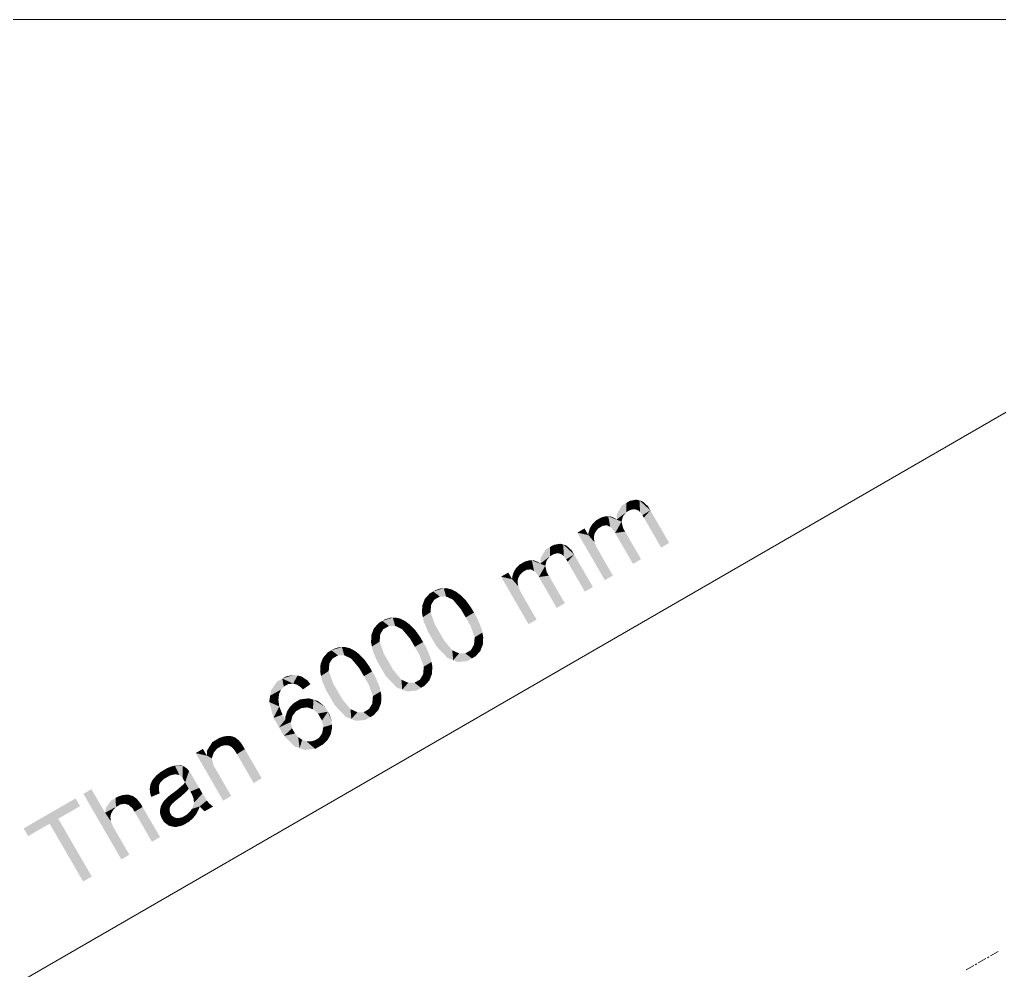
# Model space of a CAD drawing. Header units: millimetres. Extents: x 2 to 579, y 1 to 405.
# Drawn here: x 177.05 to 194.51, y 128.39 to 145.35 of the extents above; entities that cross this region are included whole.
import ezdxf

# ---------------------------------------------------------------- set-up
doc = ezdxf.new("R2010")
doc.units = ezdxf.units.MM
doc.linetypes.add('XKITLINE00', pattern=[0])
doc.layers.add('LinkedObject', color=7, linetype='Continuous', lineweight=0)

# ---------------------------------------------------------------- blocks, each defined once
blk = doc.blocks.new('*A4')
at = {"layer": 'LinkedObject'}
for points in [[(187.864, 136.73), (187.688, 136.431), (187.783, 136.684)], [(187.859, 136.562), (187.688, 136.431), (187.864, 136.73)], [(187.859, 136.562), (187.864, 136.73), (187.903, 136.588)], [(187.927, 136.767), (187.978, 136.615), (187.864, 136.73)], [(187.864, 136.73), (187.978, 136.615), (187.928, 136.602)], [(187.903, 136.588), (187.864, 136.73), (187.928, 136.602)], [(188.098, 136.773), (187.927, 136.767), (188.044, 136.788)], [(188.028, 136.613), (187.927, 136.767), (188.098, 136.773)], [(187.978, 136.615), (187.927, 136.767), (188.003, 136.614)], [(188.003, 136.614), (187.927, 136.767), (188.028, 136.613)], [(188.098, 136.773), (188.071, 136.597), (188.028, 136.613)], [(188.071, 136.597), (188.098, 136.773), (188.088, 136.583)], [(188.088, 136.583), (188.098, 136.773), (188.106, 136.568)], [(188.249, 136.67), (188.098, 136.773), (188.152, 136.758)], [(188.29, 136.597), (188.098, 136.773), (188.249, 136.67)], [(188.149, 136.51), (188.098, 136.773), (188.29, 136.597)], [(188.106, 136.568), (188.098, 136.773), (188.149, 136.51)], [(187.783, 136.684), (187.688, 136.431), (187.695, 136.534)], [(187.802, 136.489), (187.688, 136.431), (187.859, 136.562)], [(188.29, 136.597), (188.174, 136.467), (188.149, 136.51)], [(188.174, 136.467), (188.29, 136.597), (188.483, 135.933)], [(188.483, 135.933), (188.29, 136.597), (188.626, 136.016)], [(187.321, 136.417), (187.373, 136.281), (187.257, 136.354)], [(187.443, 136.322), (187.321, 136.417), (187.363, 136.441)], [(187.373, 136.281), (187.321, 136.417), (187.403, 136.299)], [(187.403, 136.299), (187.321, 136.417), (187.443, 136.322)], [(187.41, 136.468), (187.514, 136.331), (187.363, 136.441)], [(187.363, 136.441), (187.514, 136.331), (187.443, 136.322)], [(187.498, 136.493), (187.514, 136.331), (187.41, 136.468)], [(187.54, 136.491), (187.514, 136.331), (187.498, 136.493)], [(187.54, 136.491), (187.545, 136.317), (187.514, 136.331)], [(187.545, 136.317), (187.54, 136.491), (187.576, 136.303)], [(187.655, 136.459), (187.54, 136.491), (187.581, 136.489)], [(187.688, 136.431), (187.54, 136.491), (187.655, 136.459)], [(187.635, 136.241), (187.54, 136.491), (187.688, 136.431)], [(187.576, 136.303), (187.54, 136.491), (187.635, 136.241)], [(187.635, 136.241), (187.688, 136.431), (187.663, 136.193)], [(187.777, 136.396), (187.663, 136.193), (187.688, 136.431)], [(187.803, 136.284), (187.663, 136.193), (187.777, 136.396)], [(187.789, 136.443), (187.688, 136.431), (187.802, 136.489)], [(187.688, 136.431), (187.789, 136.443), (187.777, 136.396)], [(187.186, 136.155), (186.989, 136.2), (187.117, 136.274)], [(186.989, 136.2), (187.186, 136.155), (187.479, 135.352)], [(187.293, 136.171), (187.186, 136.155), (187.188, 136.198)], [(187.234, 136.316), (187.188, 136.198), (187.212, 136.278)], [(187.326, 136.233), (187.188, 136.198), (187.234, 136.316)], [(187.309, 136.202), (187.188, 136.198), (187.326, 136.233)], [(187.293, 136.171), (187.188, 136.198), (187.309, 136.202)], [(187.257, 136.354), (187.373, 136.281), (187.234, 136.316)], [(187.234, 136.316), (187.373, 136.281), (187.326, 136.233)], [(187.84, 136.218), (187.663, 136.193), (187.803, 136.284)], [(187.663, 136.193), (187.84, 136.218), (187.981, 135.643)], [(187.981, 135.643), (187.84, 136.218), (188.125, 135.726)], [(187.283, 136.103), (187.186, 136.155), (187.293, 136.171)], [(187.335, 135.933), (187.622, 135.435), (187.186, 136.155)], [(187.335, 135.933), (187.186, 136.155), (187.295, 136.028)], [(187.295, 136.028), (187.186, 136.155), (187.289, 136.066)], [(187.289, 136.066), (187.186, 136.155), (187.283, 136.103)], [(187.479, 135.352), (187.186, 136.155), (187.622, 135.435)], [(186.505, 135.945), (186.328, 135.646), (186.424, 135.898)], [(186.499, 135.776), (186.328, 135.646), (186.505, 135.945)], [(186.424, 135.898), (186.328, 135.646), (186.336, 135.749)], [(186.499, 135.776), (186.505, 135.945), (186.544, 135.802)], [(186.568, 135.981), (186.618, 135.83), (186.505, 135.945)], [(186.505, 135.945), (186.618, 135.83), (186.569, 135.816)], [(186.544, 135.802), (186.505, 135.945), (186.569, 135.816)], [(186.739, 135.987), (186.568, 135.981), (186.685, 136.002)], [(186.668, 135.828), (186.568, 135.981), (186.739, 135.987)], [(186.618, 135.83), (186.568, 135.981), (186.643, 135.829)], [(186.643, 135.829), (186.568, 135.981), (186.668, 135.828)], [(186.739, 135.987), (186.711, 135.812), (186.668, 135.828)], [(186.711, 135.812), (186.739, 135.987), (186.729, 135.797)], [(186.729, 135.797), (186.739, 135.987), (186.747, 135.782)], [(186.889, 135.884), (186.739, 135.987), (186.793, 135.972)], [(186.931, 135.811), (186.739, 135.987), (186.889, 135.884)], [(186.79, 135.724), (186.739, 135.987), (186.931, 135.811)], [(186.747, 135.782), (186.739, 135.987), (186.79, 135.724)], [(186.051, 135.682), (186.154, 135.545), (186.004, 135.655)], [(186.139, 135.708), (186.154, 135.545), (186.051, 135.682)], [(186.18, 135.705), (186.154, 135.545), (186.139, 135.708)], [(186.18, 135.705), (186.186, 135.531), (186.154, 135.545)], [(186.186, 135.531), (186.18, 135.705), (186.217, 135.517)], [(186.296, 135.673), (186.18, 135.705), (186.222, 135.703)], [(186.328, 135.646), (186.18, 135.705), (186.296, 135.673)], [(186.276, 135.456), (186.18, 135.705), (186.328, 135.646)], [(186.217, 135.517), (186.18, 135.705), (186.276, 135.456)], [(186.442, 135.704), (186.328, 135.646), (186.499, 135.776)], [(186.43, 135.657), (186.328, 135.646), (186.442, 135.704)], [(186.931, 135.811), (186.815, 135.681), (186.79, 135.724)], [(186.815, 135.681), (186.931, 135.811), (187.123, 135.147)], [(187.123, 135.147), (186.931, 135.811), (187.267, 135.23)], [(185.875, 135.531), (185.829, 135.412), (185.853, 135.493)], [(185.966, 135.447), (185.829, 135.412), (185.875, 135.531)], [(185.897, 135.569), (186.013, 135.495), (185.875, 135.531)], [(185.875, 135.531), (186.013, 135.495), (185.966, 135.447)], [(185.962, 135.631), (186.013, 135.495), (185.897, 135.569)], [(186.083, 135.536), (185.962, 135.631), (186.004, 135.655)], [(186.013, 135.495), (185.962, 135.631), (186.043, 135.513)], [(186.043, 135.513), (185.962, 135.631), (186.083, 135.536)], [(186.004, 135.655), (186.154, 135.545), (186.083, 135.536)], [(186.276, 135.456), (186.328, 135.646), (186.304, 135.408)], [(186.418, 135.61), (186.304, 135.408), (186.328, 135.646)], [(186.443, 135.498), (186.304, 135.408), (186.418, 135.61)], [(186.481, 135.433), (186.304, 135.408), (186.443, 135.498)], [(186.328, 135.646), (186.43, 135.657), (186.418, 135.61)], [(185.827, 135.37), (185.63, 135.414), (185.758, 135.488)], [(185.63, 135.414), (185.827, 135.37), (186.119, 134.567)], [(185.934, 135.386), (185.827, 135.37), (185.829, 135.412)], [(185.923, 135.317), (185.827, 135.37), (185.934, 135.386)], [(185.976, 135.147), (186.263, 134.65), (185.827, 135.37)], [(185.976, 135.147), (185.827, 135.37), (185.936, 135.243)], [(185.936, 135.243), (185.827, 135.37), (185.93, 135.28)], [(185.93, 135.28), (185.827, 135.37), (185.923, 135.317)], [(186.119, 134.567), (185.827, 135.37), (186.263, 134.65)], [(185.95, 135.416), (185.829, 135.412), (185.966, 135.447)], [(185.934, 135.386), (185.829, 135.412), (185.95, 135.416)], [(186.304, 135.408), (186.481, 135.433), (186.622, 134.857)], [(186.622, 134.857), (186.481, 135.433), (186.766, 134.94)], [(184.421, 135.151), (184.439, 135.002), (184.358, 135.114)], [(184.608, 135.208), (184.421, 135.151), (184.562, 135.207)], [(184.65, 135.061), (184.421, 135.151), (184.608, 135.208)], [(184.562, 135.207), (184.421, 135.151), (184.468, 135.178)], [(184.421, 135.151), (184.539, 135.06), (184.489, 135.031)], [(184.539, 135.06), (184.421, 135.151), (184.65, 135.061)], [(184.439, 135.002), (184.421, 135.151), (184.489, 135.031)], [(184.655, 135.21), (184.711, 135.033), (184.608, 135.208)], [(184.608, 135.208), (184.711, 135.033), (184.65, 135.061)], [(184.745, 135.189), (184.711, 135.033), (184.655, 135.21)], [(184.788, 135.167), (184.711, 135.033), (184.745, 135.189)], [(184.788, 135.167), (184.772, 135.005), (184.711, 135.033)], [(184.832, 135.144), (184.772, 135.005), (184.788, 135.167)], [(184.918, 135.078), (184.772, 135.005), (184.832, 135.144)], [(184.272, 135.019), (184.439, 135.002), (184.249, 134.96)], [(184.249, 134.96), (184.439, 135.002), (184.385, 134.915)], [(184.358, 135.114), (184.439, 135.002), (184.272, 135.019)], [(184.961, 135.035), (184.772, 135.005), (184.918, 135.078)], [(184.961, 135.035), (184.916, 134.832), (184.772, 135.005)], [(185.004, 134.991), (184.916, 134.832), (184.961, 135.035)], [(185.097, 134.86), (184.916, 134.832), (185.004, 134.991)], [(184.227, 134.902), (184.379, 134.856), (184.22, 134.768)], [(184.22, 134.768), (184.379, 134.856), (184.236, 134.692)], [(184.385, 134.915), (184.227, 134.902), (184.249, 134.96)], [(184.379, 134.856), (184.227, 134.902), (184.385, 134.915)], [(184.236, 134.692), (184.379, 134.856), (184.373, 134.781)], [(185.097, 134.86), (185, 134.688), (184.916, 134.832)], [(185.147, 134.774), (185, 134.688), (185.097, 134.86)], [(183.514, 134.627), (183.532, 134.478), (183.451, 134.59)], [(183.701, 134.684), (183.514, 134.627), (183.655, 134.682)], [(183.743, 134.537), (183.514, 134.627), (183.701, 134.684)], [(183.655, 134.682), (183.514, 134.627), (183.561, 134.654)], [(183.514, 134.627), (183.632, 134.535), (183.582, 134.506)], [(183.632, 134.535), (183.514, 134.627), (183.743, 134.537)], [(183.532, 134.478), (183.514, 134.627), (183.582, 134.506)], [(183.748, 134.686), (183.804, 134.509), (183.701, 134.684)], [(183.701, 134.684), (183.804, 134.509), (183.743, 134.537)], [(183.838, 134.665), (183.804, 134.509), (183.748, 134.686)], [(183.881, 134.642), (183.804, 134.509), (183.838, 134.665)], [(183.881, 134.642), (183.865, 134.48), (183.804, 134.509)], [(183.925, 134.62), (183.865, 134.48), (183.881, 134.642)], [(184.011, 134.554), (183.865, 134.48), (183.925, 134.62)], [(184.373, 134.781), (184.326, 134.437), (184.236, 134.692)], [(184.236, 134.692), (184.326, 134.437), (184.251, 134.617)], [(184.45, 134.563), (184.326, 134.437), (184.373, 134.781)], [(185.147, 134.774), (185.083, 134.545), (185, 134.688)], [(185.206, 134.671), (185.083, 134.545), (185.147, 134.774)], [(185.083, 134.545), (185.206, 134.671), (185.16, 134.334)], [(185.16, 134.334), (185.206, 134.671), (185.297, 134.417)], [(185.297, 134.417), (185.206, 134.671), (185.281, 134.492)], [(183.365, 134.495), (183.532, 134.478), (183.342, 134.436)], [(183.342, 134.436), (183.532, 134.478), (183.477, 134.39)], [(183.451, 134.59), (183.532, 134.478), (183.365, 134.495)], [(184.054, 134.51), (183.865, 134.48), (184.011, 134.554)], [(184.054, 134.51), (184.009, 134.308), (183.865, 134.48)], [(184.097, 134.467), (184.009, 134.308), (184.054, 134.51)], [(184.19, 134.336), (184.009, 134.308), (184.097, 134.467)], [(184.326, 134.437), (184.45, 134.563), (184.386, 134.334)], [(184.386, 134.334), (184.45, 134.563), (184.533, 134.419)], [(183.32, 134.378), (183.472, 134.332), (183.313, 134.244)], [(183.313, 134.244), (183.472, 134.332), (183.329, 134.168)], [(183.477, 134.39), (183.32, 134.378), (183.342, 134.436)], [(183.472, 134.332), (183.32, 134.378), (183.477, 134.39)], [(183.329, 134.168), (183.472, 134.332), (183.466, 134.257)], [(184.19, 134.336), (184.093, 134.164), (184.009, 134.308)], [(184.24, 134.249), (184.093, 134.164), (184.19, 134.336)], [(184.533, 134.419), (184.481, 134.169), (184.386, 134.334)], [(184.617, 134.275), (184.481, 134.169), (184.533, 134.419)], [(184.617, 134.275), (184.776, 133.925), (184.481, 134.169)], [(184.761, 134.102), (184.776, 133.925), (184.617, 134.275)], [(185.297, 134.417), (185.154, 134.267), (185.16, 134.334)], [(185.312, 134.341), (185.154, 134.267), (185.297, 134.417)], [(185.306, 134.207), (185.154, 134.267), (185.312, 134.341)], [(182.607, 134.102), (182.625, 133.954), (182.544, 134.066)], [(182.794, 134.16), (182.607, 134.102), (182.748, 134.158)], [(182.836, 134.012), (182.607, 134.102), (182.794, 134.16)], [(182.748, 134.158), (182.607, 134.102), (182.654, 134.129)], [(182.607, 134.102), (182.725, 134.011), (182.675, 133.982)], [(182.725, 134.011), (182.607, 134.102), (182.836, 134.012)], [(182.625, 133.954), (182.607, 134.102), (182.675, 133.982)], [(182.841, 134.161), (182.897, 133.984), (182.794, 134.16)], [(182.794, 134.16), (182.897, 133.984), (182.836, 134.012)], [(182.931, 134.141), (182.897, 133.984), (182.841, 134.161)], [(182.974, 134.118), (182.897, 133.984), (182.931, 134.141)], [(182.974, 134.118), (182.958, 133.956), (182.897, 133.984)], [(183.018, 134.096), (182.958, 133.956), (182.974, 134.118)], [(183.104, 134.03), (182.958, 133.956), (183.018, 134.096)], [(183.466, 134.257), (183.419, 133.913), (183.329, 134.168)], [(183.329, 134.168), (183.419, 133.913), (183.344, 134.092)], [(183.543, 134.038), (183.419, 133.913), (183.466, 134.257)], [(184.24, 134.249), (184.176, 134.02), (184.093, 134.164)], [(184.299, 134.147), (184.176, 134.02), (184.24, 134.249)], [(184.176, 134.02), (184.299, 134.147), (184.253, 133.81)], [(184.253, 133.81), (184.299, 134.147), (184.39, 133.893)], [(184.39, 133.893), (184.299, 134.147), (184.374, 133.968)], [(184.481, 134.169), (184.776, 133.925), (184.676, 133.965)], [(184.776, 133.925), (184.761, 134.102), (184.822, 134.074)], [(185.092, 134.104), (185.111, 133.957), (185.043, 134.075)], [(185.283, 134.149), (185.092, 134.104), (185.148, 134.2)], [(185.261, 134.09), (185.092, 134.104), (185.283, 134.149)], [(185.175, 133.994), (185.092, 134.104), (185.261, 134.09)], [(185.111, 133.957), (185.092, 134.104), (185.175, 133.994)], [(185.154, 134.267), (185.306, 134.207), (185.148, 134.2)], [(185.148, 134.2), (185.306, 134.207), (185.283, 134.149)], [(182.458, 133.97), (182.625, 133.954), (182.435, 133.912)], [(182.435, 133.912), (182.625, 133.954), (182.57, 133.866)], [(182.544, 134.066), (182.625, 133.954), (182.458, 133.97)], [(183.147, 133.986), (182.958, 133.956), (183.104, 134.03)], [(183.147, 133.986), (183.102, 133.784), (182.958, 133.956)], [(183.19, 133.943), (183.102, 133.784), (183.147, 133.986)], [(183.283, 133.812), (183.102, 133.784), (183.19, 133.943)], [(183.419, 133.913), (183.543, 134.038), (183.479, 133.81)], [(183.479, 133.81), (183.543, 134.038), (183.626, 133.895)], [(184.883, 134.046), (184.776, 133.925), (184.822, 134.074)], [(184.883, 134.046), (185.111, 133.957), (184.776, 133.925)], [(184.776, 133.925), (185.111, 133.957), (184.859, 133.892)], [(184.859, 133.892), (185.111, 133.957), (185.027, 133.909)], [(184.993, 134.047), (185.111, 133.957), (184.883, 134.046)], [(185.111, 133.957), (184.993, 134.047), (185.043, 134.075)], [(182.413, 133.854), (182.565, 133.807), (182.406, 133.72)], [(182.406, 133.72), (182.565, 133.807), (182.422, 133.644)], [(182.57, 133.866), (182.413, 133.854), (182.435, 133.912)], [(182.565, 133.807), (182.413, 133.854), (182.57, 133.866)], [(182.422, 133.644), (182.565, 133.807), (182.559, 133.733)], [(183.283, 133.812), (183.186, 133.64), (183.102, 133.784)], [(183.333, 133.725), (183.186, 133.64), (183.283, 133.812)], [(183.626, 133.895), (183.574, 133.645), (183.479, 133.81)], [(183.71, 133.75), (183.574, 133.645), (183.626, 133.895)], [(183.71, 133.75), (183.869, 133.401), (183.574, 133.645)], [(183.854, 133.578), (183.869, 133.401), (183.71, 133.75)], [(184.39, 133.893), (184.247, 133.742), (184.253, 133.81)], [(184.405, 133.817), (184.247, 133.742), (184.39, 133.893)], [(184.399, 133.683), (184.247, 133.742), (184.405, 133.817)], [(181.732, 133.597), (181.515, 133.293), (181.64, 133.543)], [(181.758, 133.454), (181.515, 133.293), (181.732, 133.597)], [(181.937, 133.663), (181.732, 133.597), (181.801, 133.637)], [(182.003, 133.65), (181.732, 133.597), (181.937, 133.663)], [(181.924, 133.509), (181.732, 133.597), (182.003, 133.65)], [(181.732, 133.597), (181.835, 133.498), (181.792, 133.474)], [(181.835, 133.498), (181.732, 133.597), (181.924, 133.509)], [(181.758, 133.454), (181.732, 133.597), (181.792, 133.474)], [(181.924, 133.509), (182.003, 133.65), (181.971, 133.495)], [(182.003, 133.65), (182, 133.486), (181.971, 133.495)], [(182, 133.486), (182.003, 133.65), (182.063, 133.44)], [(182.184, 133.561), (182.003, 133.65), (182.07, 133.637)], [(182.063, 133.44), (182.003, 133.65), (182.184, 133.561)], [(182.559, 133.733), (182.512, 133.389), (182.422, 133.644)], [(182.422, 133.644), (182.512, 133.389), (182.437, 133.568)], [(182.636, 133.514), (182.512, 133.389), (182.559, 133.733)], [(183.333, 133.725), (183.269, 133.496), (183.186, 133.64)], [(183.392, 133.622), (183.269, 133.496), (183.333, 133.725)], [(183.269, 133.496), (183.392, 133.622), (183.346, 133.285)], [(183.346, 133.285), (183.392, 133.622), (183.483, 133.368)], [(183.483, 133.368), (183.392, 133.622), (183.467, 133.444)], [(183.574, 133.645), (183.869, 133.401), (183.769, 133.44)], [(183.869, 133.401), (183.854, 133.578), (183.915, 133.55)], [(184.185, 133.58), (184.204, 133.433), (184.136, 133.551)], [(184.376, 133.624), (184.185, 133.58), (184.241, 133.675)], [(184.354, 133.566), (184.185, 133.58), (184.376, 133.624)], [(184.268, 133.47), (184.185, 133.58), (184.354, 133.566)], [(184.204, 133.433), (184.185, 133.58), (184.268, 133.47)], [(184.247, 133.742), (184.399, 133.683), (184.241, 133.675)], [(184.241, 133.675), (184.399, 133.683), (184.376, 133.624)], [(181.64, 133.543), (181.515, 133.293), (181.531, 133.391)], [(181.708, 133.4), (181.515, 133.293), (181.758, 133.454)], [(181.693, 133.365), (181.515, 133.293), (181.708, 133.4)], [(182.063, 133.44), (182.184, 133.561), (182.097, 133.403)], [(182.097, 133.403), (182.184, 133.561), (182.233, 133.498)], [(182.512, 133.389), (182.636, 133.514), (182.572, 133.285)], [(182.572, 133.285), (182.636, 133.514), (182.719, 133.37)], [(183.976, 133.522), (183.869, 133.401), (183.915, 133.55)], [(183.976, 133.522), (184.204, 133.433), (183.869, 133.401)], [(183.869, 133.401), (184.204, 133.433), (183.952, 133.368)], [(183.952, 133.368), (184.204, 133.433), (184.12, 133.384)], [(184.086, 133.523), (184.204, 133.433), (183.976, 133.522)], [(184.204, 133.433), (184.086, 133.523), (184.136, 133.551)], [(181.673, 133.321), (181.497, 133.18), (181.515, 133.293)], [(181.662, 133.218), (181.497, 133.18), (181.673, 133.321)], [(181.515, 133.293), (181.693, 133.365), (181.673, 133.321)], [(182.051, 133.227), (182.175, 133.084), (181.979, 133.186)], [(182.204, 133.245), (182.175, 133.084), (182.051, 133.227)], [(182.285, 133.222), (182.175, 133.084), (182.204, 133.245)], [(182.719, 133.37), (182.667, 133.121), (182.572, 133.285)], [(182.803, 133.226), (182.667, 133.121), (182.719, 133.37)], [(182.803, 133.226), (182.962, 132.876), (182.667, 133.121)], [(182.947, 133.054), (182.962, 132.876), (182.803, 133.226)], [(183.483, 133.368), (183.34, 133.218), (183.346, 133.285)], [(183.498, 133.293), (183.34, 133.218), (183.483, 133.368)], [(183.492, 133.159), (183.34, 133.218), (183.498, 133.293)], [(181.67, 133.16), (181.497, 133.18), (181.662, 133.218)], [(181.677, 133.101), (181.577, 132.897), (181.497, 133.18)], [(181.677, 133.101), (181.497, 133.18), (181.67, 133.16)], [(181.735, 132.954), (181.577, 132.897), (181.677, 133.101)], [(181.844, 133.057), (181.785, 132.866), (181.818, 133.016)], [(181.975, 133.015), (181.785, 132.866), (181.844, 133.057)], [(181.871, 133.098), (182.023, 133.043), (181.844, 133.057)], [(181.844, 133.057), (182.023, 133.043), (181.975, 133.015)], [(181.938, 133.162), (182.023, 133.043), (181.871, 133.098)], [(182.073, 133.071), (181.938, 133.162), (181.979, 133.186)], [(182.023, 133.043), (181.938, 133.162), (182.073, 133.071)], [(181.979, 133.186), (182.175, 133.084), (182.073, 133.071)], [(182.175, 133.084), (182.285, 133.222), (182.227, 133.067)], [(182.285, 133.222), (182.279, 133.051), (182.227, 133.067)], [(182.279, 133.051), (182.285, 133.222), (182.367, 132.974)], [(182.496, 133.091), (182.285, 133.222), (182.366, 133.198)], [(182.544, 133.007), (182.285, 133.222), (182.496, 133.091)], [(182.367, 132.974), (182.285, 133.222), (182.544, 133.007)], [(182.667, 133.121), (182.962, 132.876), (182.862, 132.916)], [(182.962, 132.876), (182.947, 133.054), (183.008, 133.026)], [(183.278, 133.056), (183.297, 132.909), (183.229, 133.027)], [(183.469, 133.1), (183.278, 133.056), (183.334, 133.151)], [(183.447, 133.042), (183.278, 133.056), (183.469, 133.1)], [(183.361, 132.946), (183.278, 133.056), (183.447, 133.042)], [(183.297, 132.909), (183.278, 133.056), (183.361, 132.946)], [(183.34, 133.218), (183.492, 133.159), (183.334, 133.151)], [(183.334, 133.151), (183.492, 133.159), (183.469, 133.1)], [(181.735, 132.954), (181.675, 132.728), (181.577, 132.897)], [(181.785, 132.866), (181.675, 132.728), (181.735, 132.954)], [(181.818, 133.016), (181.785, 132.866), (181.788, 132.921)], [(181.912, 132.932), (181.785, 132.866), (181.975, 133.015)], [(181.899, 132.878), (181.785, 132.866), (181.912, 132.932)], [(181.785, 132.866), (181.899, 132.878), (181.885, 132.823)], [(182.367, 132.974), (182.544, 133.007), (182.402, 132.913)], [(182.544, 133.007), (182.438, 132.85), (182.402, 132.913)], [(182.438, 132.85), (182.544, 133.007), (182.463, 132.732)], [(182.463, 132.732), (182.544, 133.007), (182.615, 132.775)], [(182.611, 132.836), (182.544, 133.007), (182.576, 132.952)], [(182.615, 132.775), (182.544, 133.007), (182.611, 132.836)], [(183.069, 132.998), (182.962, 132.876), (183.008, 133.026)], [(183.069, 132.998), (183.297, 132.909), (182.962, 132.876)], [(182.962, 132.876), (183.297, 132.909), (183.045, 132.844)], [(183.045, 132.844), (183.297, 132.909), (183.213, 132.86)], [(183.179, 132.998), (183.297, 132.909), (183.069, 132.998)], [(183.297, 132.909), (183.179, 132.998), (183.229, 133.027)], [(181.675, 132.728), (181.785, 132.866), (181.885, 132.823)], [(181.885, 132.823), (181.762, 132.576), (181.675, 132.728)], [(181.904, 132.712), (181.762, 132.576), (181.885, 132.823)], [(181.762, 132.576), (181.904, 132.712), (181.937, 132.655)], [(182.615, 132.775), (182.452, 132.676), (182.463, 132.732)], [(182.618, 132.714), (182.452, 132.676), (182.615, 132.775)], [(182.595, 132.604), (182.452, 132.676), (182.618, 132.714)], [(180.613, 132.54), (180.702, 132.409), (180.575, 132.518)], [(180.692, 132.567), (180.702, 132.409), (180.613, 132.54)], [(180.732, 132.571), (180.702, 132.409), (180.692, 132.567)], [(180.702, 132.409), (180.732, 132.571), (180.731, 132.408)], [(180.732, 132.571), (180.76, 132.407), (180.731, 132.408)], [(180.84, 132.568), (180.732, 132.571), (180.772, 132.576)], [(180.869, 132.555), (180.732, 132.571), (180.84, 132.568)], [(180.809, 132.39), (180.732, 132.571), (180.869, 132.555)], [(180.76, 132.407), (180.732, 132.571), (180.809, 132.39)], [(180.869, 132.555), (180.83, 132.373), (180.809, 132.39)], [(180.898, 132.542), (180.83, 132.373), (180.869, 132.555)], [(180.951, 132.501), (180.83, 132.373), (180.898, 132.542)], [(181.958, 132.618), (181.762, 132.576), (181.937, 132.655)], [(181.958, 132.618), (182.04, 132.358), (181.762, 132.576)], [(181.762, 132.576), (182.04, 132.358), (181.945, 132.391)], [(182.015, 132.556), (182.04, 132.358), (181.958, 132.618)], [(182.05, 132.531), (182.04, 132.358), (182.015, 132.556)], [(182.04, 132.358), (182.05, 132.531), (182.086, 132.506)], [(182.384, 132.538), (182.409, 132.396), (182.338, 132.512)], [(182.568, 132.555), (182.384, 132.538), (182.441, 132.621)], [(182.541, 132.506), (182.384, 132.538), (182.568, 132.555)], [(182.461, 132.426), (182.384, 132.538), (182.541, 132.506)], [(182.409, 132.396), (182.384, 132.538), (182.461, 132.426)], [(182.452, 132.676), (182.595, 132.604), (182.441, 132.621)], [(182.441, 132.621), (182.595, 132.604), (182.568, 132.555)], [(180.575, 132.518), (180.393, 132.32), (180.487, 132.467)], [(180.57, 132.35), (180.393, 132.32), (180.575, 132.518)], [(180.508, 132.275), (180.393, 132.32), (180.57, 132.35)], [(180.57, 132.35), (180.575, 132.518), (180.616, 132.376)], [(180.575, 132.518), (180.702, 132.409), (180.645, 132.393)], [(180.616, 132.376), (180.575, 132.518), (180.645, 132.393)], [(180.83, 132.373), (180.951, 132.501), (180.851, 132.356)], [(180.851, 132.356), (180.951, 132.501), (180.975, 132.474)], [(180.975, 132.474), (180.897, 132.295), (180.851, 132.356)], [(180.99, 132.457), (180.897, 132.295), (180.975, 132.474)], [(181.035, 132.389), (180.897, 132.295), (180.99, 132.457)], [(181.035, 132.389), (180.923, 132.251), (180.897, 132.295)], [(181.064, 132.339), (180.923, 132.251), (181.035, 132.389)], [(182.086, 132.506), (182.319, 132.344), (182.04, 132.358)], [(182.04, 132.358), (182.319, 132.344), (182.134, 132.325)], [(182.16, 132.48), (182.319, 132.344), (182.086, 132.506)], [(182.198, 132.479), (182.319, 132.344), (182.16, 132.48)], [(182.236, 132.477), (182.319, 132.344), (182.198, 132.479)], [(182.306, 132.494), (182.409, 132.396), (182.236, 132.477)], [(182.236, 132.477), (182.409, 132.396), (182.319, 132.344)], [(182.409, 132.396), (182.306, 132.494), (182.338, 132.512)], [(180.387, 132.223), (180.188, 132.269), (180.317, 132.344)], [(180.188, 132.269), (180.554, 131.967), (180.677, 131.421)], [(180.554, 131.967), (180.188, 132.269), (180.506, 132.049)], [(180.476, 132.178), (180.188, 132.269), (180.387, 132.223)], [(180.506, 132.049), (180.188, 132.269), (180.476, 132.178)], [(180.393, 132.32), (180.508, 132.275), (180.387, 132.223)], [(180.387, 132.223), (180.508, 132.275), (180.476, 132.178)], [(180.923, 132.251), (181.064, 132.339), (181.221, 131.735)], [(181.221, 131.735), (181.064, 132.339), (181.365, 131.819)], [(179.818, 132.046), (179.627, 131.97), (179.777, 132.039)], [(179.825, 131.893), (179.627, 131.97), (179.818, 132.046)], [(179.777, 132.039), (179.627, 131.97), (179.681, 132.001)], [(179.928, 132.05), (179.818, 132.046), (179.859, 132.053)], [(179.955, 132.039), (179.818, 132.046), (179.928, 132.05)], [(179.825, 131.893), (179.818, 132.046), (179.866, 131.884)], [(179.866, 131.884), (179.818, 132.046), (179.897, 131.878)], [(179.818, 132.046), (179.953, 131.828), (179.897, 131.878)], [(179.955, 132.039), (179.953, 131.828), (179.818, 132.046)], [(179.982, 132.029), (179.953, 131.828), (179.955, 132.039)], [(180.032, 131.993), (179.953, 131.828), (179.982, 132.029)], [(179.452, 131.829), (179.56, 131.748), (179.419, 131.79)], [(179.572, 131.938), (179.452, 131.829), (179.485, 131.868)], [(179.624, 131.809), (179.452, 131.829), (179.572, 131.938)], [(179.56, 131.748), (179.452, 131.829), (179.624, 131.809)], [(179.627, 131.97), (179.729, 131.87), (179.572, 131.938)], [(179.624, 131.809), (179.572, 131.938), (179.675, 131.838)], [(179.675, 131.838), (179.572, 131.938), (179.729, 131.87)], [(179.729, 131.87), (179.627, 131.97), (179.825, 131.893)], [(180.056, 131.968), (179.953, 131.828), (180.032, 131.993)], [(179.953, 131.828), (180.056, 131.968), (180.07, 131.951)], [(179.953, 131.828), (180.07, 131.951), (179.978, 131.784)], [(179.978, 131.784), (180.07, 131.951), (179.98, 131.78)], [(179.98, 131.78), (180.07, 131.951), (179.991, 131.761)], [(179.991, 131.761), (180.07, 131.951), (179.999, 131.746)], [(179.999, 131.746), (180.07, 131.951), (180.064, 131.635)], [(180.112, 131.887), (180.064, 131.635), (180.07, 131.951)], [(180.139, 131.839), (180.064, 131.635), (180.112, 131.887)], [(180.139, 131.839), (180.094, 131.582), (180.064, 131.635)], [(180.25, 131.648), (180.094, 131.582), (180.139, 131.839)], [(180.677, 131.421), (180.554, 131.967), (180.821, 131.504)], [(179.375, 131.67), (179.396, 131.488), (179.369, 131.63)], [(179.546, 131.717), (179.375, 131.67), (179.56, 131.748)], [(179.381, 131.711), (179.56, 131.748), (179.375, 131.67)], [(179.532, 131.685), (179.375, 131.67), (179.546, 131.717)], [(179.532, 131.685), (179.396, 131.488), (179.375, 131.67)], [(179.419, 131.79), (179.56, 131.748), (179.381, 131.711)], [(179.533, 131.602), (179.396, 131.488), (179.532, 131.685)], [(179.966, 131.708), (180.064, 131.635), (179.853, 131.61)], [(179.999, 131.746), (180.064, 131.635), (179.966, 131.708)], [(178.574, 131.205), (178.188, 131.542), (178.331, 131.625)], [(178.188, 131.542), (178.574, 131.205), (178.863, 130.373)], [(178.806, 131.495), (178.923, 131.365), (178.759, 131.468)], [(178.898, 131.524), (178.923, 131.365), (178.806, 131.495)], [(178.944, 131.525), (178.923, 131.365), (178.898, 131.524)], [(178.944, 131.525), (178.961, 131.354), (178.923, 131.365)], [(178.989, 131.527), (178.961, 131.354), (178.944, 131.525)], [(178.961, 131.354), (178.989, 131.527), (178.998, 131.343)], [(179.102, 131.48), (178.989, 131.527), (179.068, 131.504)], [(178.998, 131.343), (178.989, 131.527), (179.102, 131.48)], [(179.102, 131.48), (179.067, 131.278), (178.998, 131.343)], [(179.136, 131.456), (179.067, 131.278), (179.102, 131.48)], [(179.369, 131.63), (179.396, 131.488), (179.379, 131.539)], [(179.396, 131.488), (179.533, 131.602), (179.547, 131.551)], [(179.732, 131.52), (179.821, 131.413), (179.675, 131.472)], [(179.772, 131.549), (179.861, 131.445), (179.732, 131.52)], [(179.732, 131.52), (179.861, 131.445), (179.821, 131.413)], [(179.853, 131.61), (179.933, 131.501), (179.772, 131.549)], [(179.772, 131.549), (179.933, 131.501), (179.861, 131.445)], [(179.853, 131.61), (180.064, 131.635), (179.933, 131.501)], [(179.933, 131.501), (180.064, 131.635), (180.035, 131.596)], [(180.25, 131.648), (180.121, 131.534), (180.094, 131.582)], [(180.121, 131.534), (180.25, 131.648), (180.151, 131.456)], [(180.138, 131.307), (180.308, 131.548), (180.386, 131.424)], [(180.157, 131.384), (180.308, 131.548), (180.138, 131.307)], [(180.151, 131.456), (180.25, 131.648), (180.308, 131.548)], [(180.308, 131.548), (180.154, 131.425), (180.151, 131.456)], [(180.154, 131.425), (180.308, 131.548), (180.157, 131.384)], [(177.74, 131.099), (177.122, 130.926), (178.047, 131.461)], [(177.74, 131.099), (178.047, 131.461), (178.127, 131.323)], [(178.759, 131.468), (178.574, 131.205), (178.683, 131.424)], [(178.769, 131.309), (178.574, 131.205), (178.759, 131.468)], [(178.683, 131.424), (178.574, 131.205), (178.59, 131.293)], [(178.719, 131.258), (178.574, 131.205), (178.769, 131.309)], [(178.759, 131.468), (178.923, 131.365), (178.844, 131.352)], [(178.769, 131.309), (178.759, 131.468), (178.801, 131.327)], [(178.801, 131.327), (178.759, 131.468), (178.844, 131.352)], [(179.206, 131.37), (179.067, 131.278), (179.136, 131.456)], [(179.241, 131.308), (179.067, 131.278), (179.206, 131.37)], [(179.067, 131.278), (179.241, 131.308), (179.098, 131.224)], [(179.098, 131.224), (179.241, 131.308), (179.408, 130.688)], [(179.408, 130.688), (179.241, 131.308), (179.552, 130.771)], [(179.567, 131.319), (179.723, 131.265), (179.554, 131.256)], [(179.724, 131.286), (179.567, 131.319), (179.581, 131.348)], [(179.723, 131.265), (179.567, 131.319), (179.724, 131.286)], [(179.595, 131.376), (179.739, 131.325), (179.581, 131.348)], [(179.581, 131.348), (179.739, 131.325), (179.724, 131.286)], [(179.633, 131.43), (179.739, 131.325), (179.595, 131.376)], [(179.657, 131.454), (179.739, 131.325), (179.633, 131.43)], [(179.675, 131.472), (179.767, 131.363), (179.657, 131.454)], [(179.739, 131.325), (179.657, 131.454), (179.753, 131.344)], [(179.753, 131.344), (179.657, 131.454), (179.767, 131.363)], [(179.675, 131.472), (179.821, 131.413), (179.767, 131.363)], [(180.262, 131.32), (180.095, 131.234), (180.117, 131.271)], [(180.241, 131.263), (180.095, 131.234), (180.262, 131.32)], [(180.386, 131.424), (180.262, 131.32), (180.117, 131.271)], [(180.138, 131.307), (180.386, 131.424), (180.117, 131.271)], [(180.262, 131.32), (180.386, 131.424), (180.282, 131.292)], [(180.282, 131.292), (180.386, 131.424), (180.406, 131.4)], [(180.406, 131.4), (180.327, 131.249), (180.282, 131.292)], [(180.425, 131.376), (180.327, 131.249), (180.406, 131.4)], [(180.425, 131.376), (180.351, 131.233), (180.327, 131.249)], [(180.473, 131.336), (180.351, 131.233), (180.425, 131.376)], [(180.351, 131.233), (180.473, 131.336), (180.501, 131.319)], [(178.701, 131.225), (178.574, 131.205), (178.719, 131.258)], [(178.682, 131.192), (178.574, 131.205), (178.701, 131.225)], [(178.574, 131.205), (178.677, 131.054), (178.711, 130.969)], [(178.677, 131.054), (178.574, 131.205), (178.673, 131.089)], [(178.673, 131.089), (178.574, 131.205), (178.668, 131.124)], [(178.668, 131.124), (178.574, 131.205), (178.682, 131.192)], [(178.863, 130.373), (178.574, 131.205), (178.711, 130.969)], [(179.554, 131.256), (179.723, 131.265), (179.555, 131.222)], [(179.555, 131.222), (179.723, 131.265), (179.722, 131.243)], [(179.722, 131.243), (179.592, 131.092), (179.555, 131.222)], [(179.555, 131.222), (179.592, 131.092), (179.555, 131.188)], [(179.555, 131.188), (179.592, 131.092), (179.574, 131.123)], [(179.732, 131.204), (179.592, 131.092), (179.722, 131.243)], [(179.592, 131.092), (179.732, 131.204), (179.743, 131.185)], [(179.759, 131.156), (179.592, 131.092), (179.743, 131.185)], [(179.592, 131.092), (179.759, 131.156), (179.623, 131.039)], [(179.623, 131.039), (179.759, 131.156), (179.71, 130.974)], [(179.71, 130.974), (179.759, 131.156), (179.767, 130.961)], [(179.767, 130.961), (179.759, 131.156), (179.809, 131.121)], [(179.991, 131.149), (180.063, 131.041), (179.949, 131.125)], [(180.032, 131.173), (180.063, 131.041), (179.991, 131.149)], [(180.163, 131.136), (180.032, 131.173), (180.095, 131.234)], [(180.134, 131.101), (180.032, 131.173), (180.163, 131.136)], [(180.063, 131.041), (180.032, 131.173), (180.134, 131.101)], [(180.192, 131.171), (180.095, 131.234), (180.241, 131.263)], [(180.163, 131.136), (180.095, 131.234), (180.192, 131.171)], [(177.74, 131.099), (177.586, 131.01), (177.122, 130.926)], [(177.122, 130.926), (177.586, 131.01), (177.201, 130.788)], [(177.586, 131.01), (177.74, 131.099), (178.182, 129.979)], [(178.182, 129.979), (177.74, 131.099), (178.336, 130.068)], [(178.739, 130.919), (178.863, 130.373), (178.711, 130.969)], [(179.809, 131.121), (179.825, 130.949), (179.767, 130.961)], [(179.841, 131.114), (179.825, 130.949), (179.809, 131.121)], [(179.874, 131.108), (179.825, 130.949), (179.841, 131.114)], [(179.825, 130.949), (179.874, 131.108), (179.951, 130.977)], [(180.021, 131.017), (179.874, 131.108), (179.949, 131.125)], [(179.951, 130.977), (179.874, 131.108), (180.021, 131.017)], [(179.949, 131.125), (180.063, 131.041), (180.021, 131.017)], [(178.863, 130.373), (178.739, 130.919), (179.007, 130.456)]]:
    blk.add_hatch(color=7, dxfattribs=at).paths.add_polyline_path(points, flags=17)
at = {"layer": 'LinkedObject', "color": 2, "linetype": 'XKITLINE00', "lineweight": 0}
blk.add_line((140.114, 145.347), (224.266, 145.347), dxfattribs=at)
at = {"layer": 'LinkedObject', "color": 6, "linetype": 'XKITLINE00', "lineweight": 0}
blk.add_line((155.979, 116.01), (197.373, 139.934), dxfattribs=at)
at = {"layer": 'LinkedObject', "color": 9, "linetype": 'XKITLINE00', "lineweight": 0}
for p, q in [((194.35, 128.652), (194.486, 128.73)), ((194.08, 128.496), (194.107, 128.511)), ((194.134, 128.527), (194.269, 128.605)), ((194.296, 128.621), (194.323, 128.636)), ((193.917, 128.402), (194.053, 128.48))]:
    blk.add_line(p, q, dxfattribs=at)

msp = doc.modelspace()

# ---------------------------------------------------------------- block references
at = {"lineweight": 0}
msp.add_blockref('*A4', (0, 0), dxfattribs=at)

doc.saveas('drawing.dxf')
